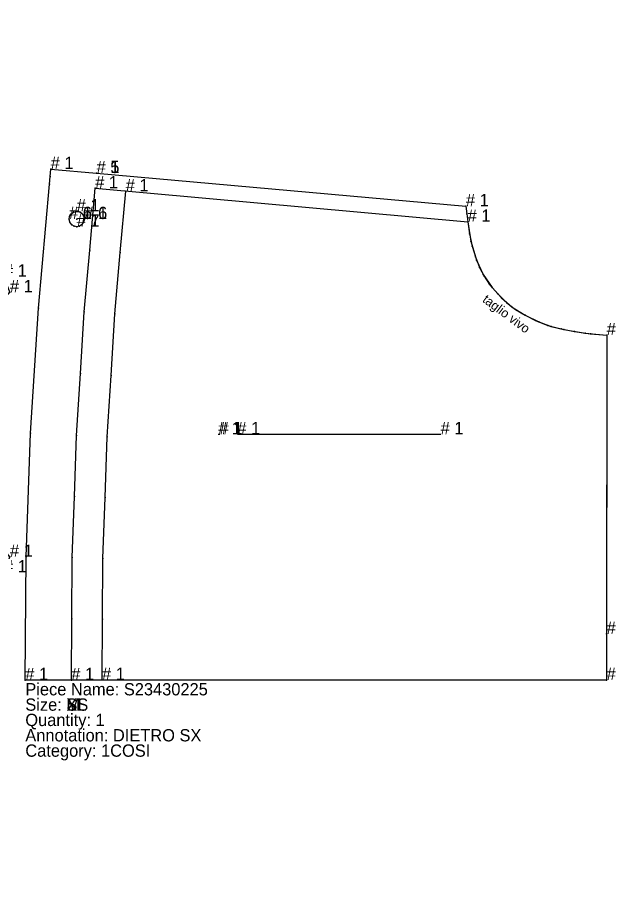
# Model space of a CAD drawing. Extents: x -10 to 8445, y -315 to 270.
# Drawn here: x 233 to 622, y -310 to 265 of the extents above; entities that cross this region are included whole.
import ezdxf

# ---------------------------------------------------------------- set-up
doc = ezdxf.new("R2010")
doc.units = 0

# ---------------------------------------------------------------- blocks, each defined once
blk = doc.blocks.new('SP74009-S_S')
at = {"layer": '1'}
blk.add_lwpolyline([(-30949.3691, 60518.5313), (-30959.2578, 60544.1016), (-30969.1465, 60569.6758), (-30975.1699, 60584.3203), (-30981.5176, 60598.8281), (-30992.4922, 60622.2109), (-30998.6289, 60634.3555), (-31004.9883, 60646.3867), (-31013.4941, 60662.9336), (-31026.498, 60689.4063), (-31034.8691, 60685.543), (-31043.3672, 60681.9844), (-31051.1953, 60679.0586), (-31059.123, 60676.4453), (-31079.2715, 60670.1641), (-31088.4941, 60667.6367), (-31097.7656, 60665.3359), (-31113.75, 60662.4531), (-31129.8477, 60660.3789), (-31153.5176, 60658.3477), (-31177.2324, 60657.1289), (-31177.1992, 60207.4102), (-31153.4688, 60206.2148), (-31129.8281, 60204.1953), (-31113.7031, 60202.1211), (-31097.7461, 60199.2422), (-31088.4492, 60196.9375), (-31079.2539, 60194.4141), (-31059.1035, 60188.1367), (-31051.1465, 60185.5195), (-31043.3457, 60182.5977), (-31034.8145, 60179.0273), (-31026.4551, 60175.1602), (-31013.4746, 60201.6484), (-31004.9707, 60218.1992), (-30998.5996, 60230.2461), (-30992.4766, 60242.375), (-30981.5039, 60265.7578), (-30975.1563, 60280.2656), (-30969.1348, 60294.9102), (-30959.252, 60320.4766), (-30949.3691, 60346.043), (-30951.2949, 60348.2773), (-30952.9629, 60350.6484), (-30955.166, 60354.4141), (-30957.0938, 60358.2852), (-30959.2695, 60363.2813), (-30961.0117, 60368.2148), (-30962.5918, 60373.1523), (-30964.1934, 60385.7461), (-30965.2129, 60398.3477), (-30965.9023, 60415.2891), (-30966.0215, 60432.1914), (-30966.0215, 60432.3477), (-30965.9063, 60449.3281), (-30965.2168, 60466.2383), (-30964.1934, 60478.8984), (-30962.5977, 60491.4336), (-30960.998, 60496.4141), (-30959.2754, 60501.3047), (-30957.1016, 60506.3008), (-30955.1523, 60510.2148), (-30952.9668, 60513.9375), (-30951.2656, 60516.3359)], close=True, dxfattribs=at)
at = {"layer": '13'}
for p in [(-31175.1973, 60462.2891), (-31176.2051, 60432.2852), (-31175.1934, 60402.2813)]:
    blk.add_point(p, dxfattribs=at)
at = {"layer": '14'}
blk.add_lwpolyline([(-30953.3086, 60528.7227), (-30961.2266, 60549.1992), (-30969.1465, 60569.6758), (-30975.1699, 60584.3203), (-30981.5176, 60598.8281), (-30988.7539, 60614.4531), (-30996.3086, 60629.9297), (-31013.4941, 60662.9336), (-31026.4961, 60689.4063), (-31037.668, 60684.2891), (-31049.1348, 60679.8555), (-31069.168, 60673.2148), (-31089.4297, 60667.2969), (-31106.1641, 60663.6563), (-31123.1035, 60661.1211), (-31150.123, 60658.5625), (-31177.2324, 60657.1328), (-31177.2012, 60207.4102), (-31150.1094, 60206), (-31123.084, 60203.4531), (-31106.1543, 60200.9258), (-31089.4102, 60197.2813), (-31069.1602, 60191.3672), (-31049.1152, 60184.7266), (-31037.6504, 60180.293), (-31026.4551, 60175.1563), (-31013.4746, 60201.6484), (-30996.293, 60234.6563), (-30988.748, 60250.1172), (-30981.5039, 60265.7578), (-30975.1621, 60280.2539), (-30969.1348, 60294.9102), (-30961.2227, 60315.3906), (-30953.3086, 60335.8711), (-30958.9082, 60341.8125), (-30963.4219, 60348.6445), (-30968.5508, 60359.5469), (-30972.3887, 60371), (-30974.0918, 60384.3203), (-30975.1953, 60397.7383), (-30975.9277, 60414.9961), (-30976.0527, 60432.293), (-30975.9277, 60449.5664), (-30975.1992, 60466.8477), (-30974.0996, 60480.2344), (-30972.3945, 60493.5859), (-30968.5664, 60505.0078), (-30963.4297, 60515.9414), (-30958.9297, 60522.7617)], close=True, dxfattribs=at)
at = {"layer": '2'}
for p in [(-31026.498, 60689.4063), (-31026.4961, 60689.4063), (-31049.1348, 60679.8555), (-31043.3672, 60681.9844), (-31059.123, 60676.4453), (-31089.4297, 60667.2969), (-31079.2715, 60670.1641), (-31097.7656, 60665.3359), (-31013.4941, 60662.9336), (-31013.4941, 60662.9336), (-31177.2324, 60657.1328), (-31177.2324, 60657.1289), (-31129.8477, 60660.3789), (-31123.1035, 60661.1211), (-31004.9883, 60646.3867), (-30996.3086, 60629.9297), (-30992.4922, 60622.2109), (-30981.5176, 60598.8281), (-30981.5176, 60598.8281), (-30975.1699, 60584.3203), (-30969.1465, 60569.6758), (-30969.1465, 60569.6758), (-30961.2266, 60549.1992), (-30959.2578, 60544.1016), (-30953.3086, 60528.7227), (-30949.3691, 60518.5313), (-30963.4297, 60515.9414), (-30952.9668, 60513.9375), (-30957.1016, 60506.3008), (-30959.2754, 60501.3047), (-30972.3945, 60493.5859), (-30962.5977, 60491.4336), (-30975.1992, 60466.8477), (-30965.2168, 60466.2383), (-31020.748, 60461.9883), (-31020.7461, 60461.9883), (-31050.4434, 60432.2891), (-31050.4434, 60432.2852), (-30991.0527, 60432.2891), (-30991.0527, 60432.2852), (-30976.0527, 60432.293), (-30966.0215, 60432.3477), (-31020.748, 60402.5938), (-31020.7461, 60402.5938), (-30975.1953, 60397.7383), (-30965.2129, 60398.3477), (-30972.3887, 60371), (-30962.5918, 60373.1523), (-30959.2695, 60363.2813), (-30957.0938, 60358.2852), (-30963.4219, 60348.6445), (-30952.9629, 60350.6484), (-30949.3691, 60346.043), (-30953.3086, 60335.8711), (-30959.252, 60320.4766), (-30961.2227, 60315.3906), (-30969.1348, 60294.9102), (-30969.1348, 60294.9102), (-30975.1563, 60280.2656), (-30981.5039, 60265.7578), (-30981.5039, 60265.7578), (-30992.4766, 60242.375), (-30996.293, 60234.6563), (-31004.9707, 60218.1992), (-31177.2012, 60207.4102), (-31177.1992, 60207.4102), (-31129.8281, 60204.1953), (-31123.084, 60203.4531), (-31013.4746, 60201.6484), (-31013.4746, 60201.6484), (-31097.7461, 60199.2422), (-31089.4102, 60197.2813), (-31079.2539, 60194.4141), (-31059.1035, 60188.1367), (-31049.1152, 60184.7266), (-31043.3457, 60182.5977), (-31026.4551, 60175.1602), (-31026.4551, 60175.1563)]:
    blk.add_point(p, dxfattribs=at)
at = {"layer": '3'}
for p in [(-31037.668, 60684.2891), (-31034.8691, 60685.543), (-31051.1953, 60679.0586), (-31069.168, 60673.2148), (-31088.4941, 60667.6367), (-31113.75, 60662.4531), (-31106.1641, 60663.6563), (-31153.5176, 60658.3477), (-31150.123, 60658.5625), (-30998.6289, 60634.3555), (-30988.7539, 60614.4531), (-30975.1699, 60584.3203), (-30958.9297, 60522.7617), (-30951.2656, 60516.3359), (-30955.1523, 60510.2148), (-30968.5664, 60505.0078), (-30960.998, 60496.4141), (-30974.0996, 60480.2344), (-30964.1934, 60478.8984), (-30975.9277, 60449.5664), (-30965.9063, 60449.3281), (-30966.0215, 60432.1914), (-30975.9277, 60414.9961), (-30965.9023, 60415.2891), (-30964.1934, 60385.7461), (-30974.0918, 60384.3203), (-30961.0117, 60368.2148), (-30968.5508, 60359.5469), (-30955.166, 60354.4141), (-30951.2949, 60348.2773), (-30958.9082, 60341.8125), (-30975.1621, 60280.2539), (-30988.748, 60250.1172), (-30998.5996, 60230.2461), (-31153.4688, 60206.2148), (-31150.1094, 60206), (-31113.7031, 60202.1211), (-31106.1543, 60200.9258), (-31088.4492, 60196.9375), (-31069.1602, 60191.3672), (-31051.1465, 60185.5195), (-31037.6504, 60180.293), (-31034.8145, 60179.0273)]:
    blk.add_point(p, dxfattribs=at)
at = {"layer": '4'}
blk.add_point((-30966.0215, 60432.1914, 10), dxfattribs=at)
at = {"layer": '5'}
blk.add_line((-31063.291, 60432.2891), (-31062.291, 60432.2891), dxfattribs=at)
at = {"layer": '7'}
blk.add_line((-31129.5449, 60432.2891), (-30997.0352, 60432.2891), dxfattribs=at)
at = {"layer": '8'}
for points in [[(-31020.7461, 60461.9883), (-31050.4434, 60432.2852)], [(-30991.0527, 60432.2891), (-31020.748, 60461.9883)], [(-31050.4434, 60432.2891), (-31020.748, 60402.5938)], [(-31020.7461, 60402.5938), (-30991.0527, 60432.2852)]]:
    blk.add_lwpolyline(points, dxfattribs=at)
at = {"layer": '1'}
for s, p in [('# 2', (-31026.498, 60689.4063)), ('# 3', (-31177.2324, 60657.1289)), ('# 1', (-30949.3691, 60518.5313)), ('# 1', (-30966.0215, 60432.1914)), ('# 1', (-30949.3691, 60346.043)), ('# 1', (-31177.1992, 60207.4102)), ('# 4', (-31026.4551, 60175.1602)), ('Piece Name: SP74009', (-31177.2227, 60165.168)), ('Size: S', (-31177.2227, 60155.168)), ('Quantity: 1', (-31177.2227, 60145.168)), ('Annotation: SPALLONE DIETRO', (-31177.2227, 60135.168)), ('Category: ', (-31177.2227, 60125.168))]:
    blk.add_text(s, height=8, dxfattribs=at).set_placement(p)
at = {"layer": '14'}
for p in [(-31026.4961, 60689.4063), (-31177.2324, 60657.1328), (-30953.3086, 60528.7227), (-30953.3086, 60335.8711), (-31177.2012, 60207.4102), (-31026.4551, 60175.1563)]:
    blk.add_text('# 1', height=8, dxfattribs=at).set_placement(p)
at = {"layer": '19'}
for rotation, p in [(8.3041, (-31107.7715, 60650.8164)), (-65.9354, (-31014.9238, 60645.2031)), (-87.4279, (-31170.3652, 60602.9766)), (87.4279, (-31170.3516, 60261.5938)), (65.9354, (-31014.9063, 60219.3789)), (-8.3041, (-31107.7539, 60213.7578))]:
    blk.add_text('taglio vivo', height=6, rotation=rotation, dxfattribs=at).set_placement(p)
at = {"layer": '2'}
for s, p in [('# 2', (-31026.498, 60689.4063)), ('# 1', (-31026.4961, 60689.4063)), ('# 3', (-31177.2324, 60657.1289)), ('# 1', (-31177.2324, 60657.1328)), ('# 1', (-30953.3086, 60528.7227)), ('# 1', (-30949.3691, 60518.5313)), ('# 1', (-31020.748, 60461.9883)), ('# 1', (-31020.7461, 60461.9883)), ('# 1', (-31050.4434, 60432.2891)), ('# 1', (-31050.4434, 60432.2852)), ('# 1', (-30991.0527, 60432.2891)), ('# 1', (-30991.0527, 60432.2852)), ('# 1', (-31020.748, 60402.5938)), ('# 1', (-31020.7461, 60402.5938)), ('# 1', (-30949.3691, 60346.043)), ('# 1', (-30953.3086, 60335.8711)), ('# 1', (-31177.2012, 60207.4102)), ('# 1', (-31177.1992, 60207.4102)), ('# 4', (-31026.4551, 60175.1602)), ('# 1', (-31026.4551, 60175.1563))]:
    blk.add_text(s, height=8, dxfattribs=at).set_placement(p)
at = {"layer": '3'}
blk.add_text('# 1', height=8, dxfattribs=at).set_placement((-30966.0215, 60432.1914))
at = {"layer": '4'}
blk.add_text('# 1', height=8, dxfattribs=at).set_placement((-30966.0215, 60432.1914))
at = {"layer": '7'}
for p in [(-31129.5449, 60432.2891), (-30997.0352, 60432.2891)]:
    blk.add_text('# 1', height=8, dxfattribs=at).set_placement(p)
at = {"layer": '8'}
for p in [(-31020.748, 60461.9883), (-31020.7461, 60461.9883), (-31050.4434, 60432.2891), (-31050.4434, 60432.2852), (-30991.0527, 60432.2891), (-30991.0527, 60432.2852), (-31020.748, 60402.5938), (-31020.7461, 60402.5938)]:
    blk.add_text('# 1', height=8, dxfattribs=at).set_placement(p)
blk = doc.blocks.new('S23430225-S_XS')
at = {"layer": '1'}
blk.add_lwpolyline([(-31495.2949, -60101.7578), (-31495.2949, -60101.7578), (-31254.5645, -60123.3633), (-31253.9922, -60128.4297), (-31253.4199, -60133.5), (-31252.3047, -60141.4805), (-31250.5801, -60149.3477), (-31248.4219, -60156.4375), (-31245.6797, -60163.3242), (-31242.7246, -60169.0508), (-31239.0977, -60174.3789), (-31233.8125, -60180.5898), (-31227.9609, -60186.2695), (-31222.2012, -60190.6758), (-31216.0313, -60194.4883), (-31208.707, -60198.1172), (-31201.0918, -60201.0977), (-31192.5059, -60203.3398), (-31183.8008, -60205.0469), (-31173.3418, -60206.4844), (-31162.8164, -60207.3789), (-31162.8516, -60402.2383), (-31162.8574, -60432.2461), (-31541.7441, -60432.2578), (-31541.7402, -60432.1406), (-31541.7363, -60432.0195), (-31541.1133, -60351.8438), (-31538.2969, -60271.293), (-31533.2559, -60189.8906), (-31526.0684, -60109.0664), (-31525.625, -60104.1016), (-31525.1836, -60099.1328)], close=True, dxfattribs=at)
at = {"layer": '13'}
blk.add_point((-31508.2168, -60131.7344), dxfattribs=at)
at = {"layer": '14'}
blk.add_lwpolyline([(-31496.1836, -60111.7227), (-31253.4238, -60133.5), (-31251.3516, -60146.2188), (-31247.6641, -60158.5664), (-31243.3184, -60167.9063), (-31237.5195, -60176.418), (-31231.3652, -60183.1953), (-31224.3652, -60189.1055), (-31216.0332, -60194.4844), (-31207.1055, -60198.8164), (-31199.0547, -60201.7461), (-31190.7324, -60203.8203), (-31176.834, -60206.0508), (-31162.8164, -60207.3789), (-31162.8574, -60432.2461), (-31511.7461, -60432.2539), (-31511.4336, -60392.3672), (-31511.1191, -60352.4805), (-31509.7266, -60312.6094), (-31508.332, -60272.7422), (-31505.8359, -60232.4453), (-31503.3398, -60192.1484), (-31499.7617, -60151.9453)], close=True, dxfattribs=at)
at = {"layer": '2'}
for p in [(-31525.1836, -60099.1328), (-31495.2949, -60101.7578), (-31526.0684, -60109.0664), (-31525.625, -60104.1016), (-31496.1836, -60111.7227), (-31476.2871, -60113.6797), (-31508.2188, -60126.7383), (-31508.2148, -60126.7383), (-31254.5645, -60123.3633), (-31513.2148, -60131.7383), (-31513.2148, -60131.7383), (-31512.0293, -60128.5313), (-31505.0176, -60127.918), (-31503.2148, -60131.7383), (-31503.2148, -60131.7383), (-31253.9922, -60128.4297), (-31511.418, -60135.5469), (-31508.2148, -60136.7383), (-31508.2148, -60136.7383), (-31505.0176, -60135.5469), (-31253.4238, -60133.5), (-31253.4199, -60133.5), (-31250.5801, -60149.3477), (-31499.7617, -60151.9453), (-31479.8418, -60153.6484), (-31247.6641, -60158.5664), (-31245.6797, -60163.3242), (-31239.0977, -60174.3789), (-31237.5195, -60176.418), (-31533.2559, -60189.8906), (-31227.9609, -60186.2695), (-31224.3652, -60189.1055), (-31503.3398, -60192.1484), (-31483.3965, -60193.6172), (-31216.0313, -60194.4883), (-31207.1055, -60198.8164), (-31201.0918, -60201.0977), (-31190.7324, -60203.8203), (-31183.8008, -60205.0469), (-31162.8164, -60207.3789), (-31162.8164, -60207.3789), (-31505.8359, -60232.4453), (-31485.875, -60233.6641), (-31538.2969, -60271.293), (-31508.332, -60272.7422), (-31488.3555, -60273.7109), (-31509.7266, -60312.6094), (-31489.7383, -60313.3281), (-31541.1133, -60351.8438), (-31511.1191, -60352.4805), (-31491.1211, -60352.9453), (-31511.4336, -60392.3672), (-31491.4277, -60392.5859), (-31541.7441, -60432.2578), (-31541.7402, -60432.1406), (-31541.7363, -60432.0195), (-31511.7461, -60432.2539), (-31491.7344, -60432.2266), (-31162.8574, -60432.2461), (-31162.8574, -60432.2461)]:
    blk.add_point(p, dxfattribs=at)
at = {"layer": '3'}
for p in [(-31495.2949, -60101.7578), (-31512.9727, -60130.0078), (-31510.2793, -60127.3008), (-31507.0547, -60126.8359), (-31505.9648, -60127.2383), (-31503.7832, -60129.668), (-31512.6465, -60133.7969), (-31509.9492, -60136.4922), (-31506.4863, -60136.4922), (-31503.7871, -60133.8008), (-31252.3047, -60141.4805), (-31251.3516, -60146.2188), (-31248.4219, -60156.4375), (-31243.3184, -60167.9063), (-31242.7246, -60169.0508), (-31233.8125, -60180.5898), (-31231.3652, -60183.1953), (-31222.2012, -60190.6758), (-31216.0332, -60194.4844), (-31208.707, -60198.1172), (-31199.0547, -60201.7461), (-31192.5059, -60203.3398), (-31176.834, -60206.0508), (-31173.3418, -60206.4844), (-31162.8516, -60402.2383)]:
    blk.add_point(p, dxfattribs=at)
at = {"layer": '4'}
for p in [(-31495.2949, -60101.7578, 10), (-31162.8516, -60402.2383, 10)]:
    blk.add_point(p, dxfattribs=at)
at = {"layer": '5'}
blk.add_line((-31416.0645, -60271.9844), (-31415.0645, -60271.9844), dxfattribs=at)
at = {"layer": '7'}
blk.add_line((-31403.5371, -60271.9922), (-31271.0234, -60271.9922), dxfattribs=at)
at = {"layer": '8'}
for points in [[(-31491.7344, -60432.2266), (-31491.4277, -60392.5859), (-31491.1211, -60352.9453), (-31489.7383, -60313.3281), (-31488.3555, -60273.7109), (-31485.875, -60233.6641), (-31483.3965, -60193.6172), (-31479.8418, -60153.6484), (-31476.2871, -60113.6797)], [(-31513.2148, -60131.7383), (-31512.9727, -60130.0078), (-31512.0293, -60128.5313), (-31510.2793, -60127.3008), (-31508.2188, -60126.7383)], [(-31508.2148, -60126.7383), (-31507.0547, -60126.8359), (-31505.9648, -60127.2383), (-31505.0176, -60127.918), (-31503.7832, -60129.668), (-31503.2148, -60131.7383)], [(-31508.2148, -60136.7383), (-31509.9492, -60136.4922), (-31511.418, -60135.5469), (-31512.6465, -60133.7969), (-31513.2148, -60131.7383)], [(-31503.2148, -60131.7383), (-31503.7871, -60133.8008), (-31505.0176, -60135.5469), (-31506.4863, -60136.4922), (-31508.2148, -60136.7383)]]:
    blk.add_lwpolyline(points, dxfattribs=at)
at = {"layer": '1'}
for s, p in [('Piece Name: S23430225', (-31541.7383, -60442.2539)), ('Size: XS', (-31541.7383, -60452.2539))]:
    blk.add_text(s, height=8, dxfattribs=at).set_placement(p)
at = {"layer": '19'}
blk.add_text('taglio vivo', height=6, rotation=-36.6686, dxfattribs=at).set_placement((-31244.2871, -60185.2852))
blk = doc.blocks.new('S23430225-S_S')
at = {"layer": '1'}
blk.add_lwpolyline([(-31495.2949, -60101.7578), (-31495.293, -60101.7578), (-31254.5645, -60123.3633), (-31253.9922, -60128.4297), (-31253.4199, -60133.5), (-31252.3047, -60141.4805), (-31250.5801, -60149.3477), (-31248.4219, -60156.4375), (-31245.6797, -60163.3242), (-31242.7246, -60169.0508), (-31239.0977, -60174.3789), (-31233.8125, -60180.5898), (-31227.9609, -60186.2695), (-31222.2012, -60190.6758), (-31216.0313, -60194.4883), (-31208.707, -60198.1172), (-31201.0918, -60201.0977), (-31192.5059, -60203.3398), (-31183.8008, -60205.0469), (-31173.3418, -60206.4844), (-31162.8164, -60207.3828), (-31162.8516, -60402.2383), (-31162.8594, -60432.2461), (-31541.7441, -60432.2578), (-31541.7402, -60432.1406), (-31541.7363, -60432.0195), (-31541.1133, -60351.8438), (-31538.2969, -60271.293), (-31533.2559, -60189.8906), (-31526.0684, -60109.0664), (-31525.623, -60104.1016), (-31525.1836, -60099.1328)], close=True, dxfattribs=at)
at = {"layer": '13'}
blk.add_point((-31508.2168, -60131.7344), dxfattribs=at)
at = {"layer": '14'}
blk.add_lwpolyline([(-31496.1836, -60111.7227), (-31253.4238, -60133.5), (-31251.3516, -60146.2188), (-31247.6641, -60158.5664), (-31243.3184, -60167.9063), (-31237.5195, -60176.4141), (-31231.3652, -60183.1953), (-31224.3652, -60189.1055), (-31216.0332, -60194.4844), (-31207.1055, -60198.8164), (-31199.0547, -60201.7461), (-31190.7324, -60203.8203), (-31176.834, -60206.0508), (-31162.8164, -60207.3789), (-31162.8574, -60432.2461), (-31511.7461, -60432.2539), (-31511.4336, -60392.3672), (-31511.1191, -60352.4805), (-31509.7266, -60312.6094), (-31508.332, -60272.7422), (-31505.8359, -60232.4453), (-31503.3398, -60192.1484), (-31499.7617, -60151.9453)], close=True, dxfattribs=at)
at = {"layer": '2'}
for p in [(-31525.1836, -60099.1328), (-31495.2949, -60101.7578), (-31526.0684, -60109.0664), (-31525.623, -60104.1016), (-31496.1836, -60111.7227), (-31476.2871, -60113.6797), (-31508.2188, -60126.7383), (-31508.2148, -60126.7383), (-31254.5645, -60123.3633), (-31513.2148, -60131.7383), (-31513.2148, -60131.7422), (-31512.0293, -60128.5313), (-31505.0176, -60127.9141), (-31503.2148, -60131.7383), (-31503.2148, -60131.7422), (-31253.9922, -60128.4297), (-31511.418, -60135.5469), (-31508.2168, -60136.7383), (-31508.2148, -60136.7383), (-31505.0176, -60135.5469), (-31253.4238, -60133.5), (-31253.4199, -60133.5), (-31250.5801, -60149.3477), (-31499.7617, -60151.9453), (-31479.8418, -60153.6484), (-31247.6641, -60158.5664), (-31245.6797, -60163.3242), (-31239.0977, -60174.3789), (-31237.5195, -60176.4141), (-31533.2559, -60189.8906), (-31227.9609, -60186.2695), (-31224.3652, -60189.1055), (-31503.3398, -60192.1484), (-31483.3965, -60193.6172), (-31216.0313, -60194.4883), (-31207.1055, -60198.8164), (-31201.0918, -60201.0977), (-31190.7324, -60203.8203), (-31183.8008, -60205.0469), (-31162.8164, -60207.3789), (-31162.8164, -60207.3828), (-31505.8359, -60232.4453), (-31485.877, -60233.6641), (-31538.2969, -60271.293), (-31508.332, -60272.7422), (-31488.3555, -60273.7109), (-31509.7266, -60312.6094), (-31489.7383, -60313.3281), (-31541.1133, -60351.8438), (-31511.1191, -60352.4805), (-31491.1211, -60352.9453), (-31511.4336, -60392.3672), (-31491.4277, -60392.5859), (-31541.7441, -60432.2578), (-31541.7402, -60432.1406), (-31541.7363, -60432.0195), (-31511.7461, -60432.2539), (-31491.7344, -60432.2266), (-31162.8594, -60432.2461), (-31162.8574, -60432.2461)]:
    blk.add_point(p, dxfattribs=at)
at = {"layer": '3'}
for p in [(-31495.293, -60101.7578), (-31512.9727, -60130.0078), (-31510.2793, -60127.3008), (-31507.0547, -60126.8359), (-31505.9648, -60127.2383), (-31503.7832, -60129.668), (-31512.6465, -60133.7969), (-31509.9492, -60136.4922), (-31506.4863, -60136.4922), (-31503.7871, -60133.8008), (-31252.3047, -60141.4805), (-31251.3516, -60146.2188), (-31248.4219, -60156.4375), (-31243.3184, -60167.9063), (-31242.7246, -60169.0508), (-31233.8125, -60180.5898), (-31231.3652, -60183.1953), (-31222.2012, -60190.6758), (-31216.0332, -60194.4844), (-31208.707, -60198.1172), (-31199.0547, -60201.7461), (-31192.5059, -60203.3398), (-31176.834, -60206.0508), (-31173.3418, -60206.4844), (-31162.8516, -60402.2383)]:
    blk.add_point(p, dxfattribs=at)
at = {"layer": '4'}
for p in [(-31495.293, -60101.7578, 10), (-31162.8516, -60402.2383, 10)]:
    blk.add_point(p, dxfattribs=at)
at = {"layer": '5'}
blk.add_line((-31416.0645, -60271.9844), (-31415.0645, -60271.9844), dxfattribs=at)
at = {"layer": '7'}
blk.add_line((-31403.5371, -60271.9922), (-31271.0234, -60271.9922), dxfattribs=at)
at = {"layer": '8'}
for points in [[(-31491.7344, -60432.2266), (-31491.4277, -60392.5859), (-31491.1211, -60352.9453), (-31489.7383, -60313.3281), (-31488.3555, -60273.7109), (-31485.877, -60233.6641), (-31483.3965, -60193.6172), (-31479.8418, -60153.6484), (-31476.2871, -60113.6797)], [(-31513.2148, -60131.7383), (-31512.9727, -60130.0078), (-31512.0293, -60128.5313), (-31510.2793, -60127.3008), (-31508.2188, -60126.7383)], [(-31508.2148, -60126.7383), (-31507.0547, -60126.8359), (-31505.9648, -60127.2383), (-31505.0176, -60127.9141), (-31503.7832, -60129.668), (-31503.2148, -60131.7383)], [(-31508.2168, -60136.7383), (-31509.9492, -60136.4922), (-31511.418, -60135.5469), (-31512.6465, -60133.7969), (-31513.2148, -60131.7422)], [(-31503.2148, -60131.7422), (-31503.7871, -60133.8008), (-31505.0176, -60135.5469), (-31506.4863, -60136.4922), (-31508.2148, -60136.7383)]]:
    blk.add_lwpolyline(points, dxfattribs=at)
at = {"layer": '1'}
for s, p in [('# 1', (-31525.1836, -60099.1328)), ('# 1', (-31495.2949, -60101.7578)), ('# 5', (-31495.293, -60101.7578)), ('# 1', (-31254.5645, -60123.3633)), ('# 3', (-31162.8164, -60207.3828)), ('# 1', (-31162.8516, -60402.2383)), ('# 1', (-31541.7441, -60432.2578)), ('# 2', (-31162.8594, -60432.2461)), ('Piece Name: S23430225', (-31541.7383, -60442.2539)), ('Size: S', (-31541.7383, -60452.2539)), ('Quantity: 1', (-31541.7383, -60462.2539)), ('Annotation: DIETRO SX', (-31541.7383, -60472.2539)), ('Category: 1COSI', (-31541.7383, -60482.2539))]:
    blk.add_text(s, height=8, dxfattribs=at).set_placement(p)
at = {"layer": '14'}
for p in [(-31496.1836, -60111.7227), (-31253.4238, -60133.5), (-31162.8164, -60207.3789), (-31511.7461, -60432.2539), (-31162.8574, -60432.2461)]:
    blk.add_text('# 1', height=8, dxfattribs=at).set_placement(p)
at = {"layer": '19'}
blk.add_text('taglio vivo', height=6, rotation=-36.6686, dxfattribs=at).set_placement((-31244.2871, -60185.2852))
at = {"layer": '2'}
for s, p in [('# 1', (-31525.1836, -60099.1328)), ('# 1', (-31495.2949, -60101.7578)), ('# 1', (-31496.1836, -60111.7227)), ('# 1', (-31476.2871, -60113.6797)), ('# 1', (-31508.2188, -60126.7383)), ('# 1', (-31508.2148, -60126.7383)), ('# 1', (-31254.5645, -60123.3633)), ('# 6', (-31513.2148, -60131.7422)), ('# 1', (-31513.2148, -60131.7383)), ('# 6', (-31503.2148, -60131.7422)), ('# 1', (-31503.2148, -60131.7383)), ('# 1', (-31253.4238, -60133.5)), ('# 7', (-31508.2168, -60136.7383)), ('# 1', (-31508.2148, -60136.7383)), ('# 3', (-31162.8164, -60207.3828)), ('# 1', (-31162.8164, -60207.3789)), ('# 1', (-31541.7441, -60432.2578)), ('# 1', (-31511.7461, -60432.2539)), ('# 1', (-31491.7344, -60432.2266)), ('# 2', (-31162.8594, -60432.2461)), ('# 1', (-31162.8574, -60432.2461))]:
    blk.add_text(s, height=8, dxfattribs=at).set_placement(p)
at = {"layer": '3'}
for s, p in [('# 5', (-31495.293, -60101.7578)), ('# 1', (-31162.8516, -60402.2383))]:
    blk.add_text(s, height=8, dxfattribs=at).set_placement(p)
at = {"layer": '4'}
for s, p in [('# 5', (-31495.293, -60101.7578)), ('# 1', (-31162.8516, -60402.2383))]:
    blk.add_text(s, height=8, dxfattribs=at).set_placement(p)
at = {"layer": '5'}
for p in [(-31416.0645, -60271.9844), (-31415.0645, -60271.9844)]:
    blk.add_text('# 1', height=8, dxfattribs=at).set_placement(p)
at = {"layer": '7'}
for p in [(-31403.5371, -60271.9922), (-31271.0234, -60271.9922)]:
    blk.add_text('# 1', height=8, dxfattribs=at).set_placement(p)
at = {"layer": '8'}
for s, p in [('# 1', (-31476.2871, -60113.6797)), ('# 1', (-31508.2188, -60126.7383)), ('# 1', (-31508.2148, -60126.7383)), ('# 6', (-31513.2148, -60131.7422)), ('# 1', (-31513.2148, -60131.7383)), ('# 6', (-31503.2148, -60131.7422)), ('# 1', (-31503.2148, -60131.7383)), ('# 7', (-31508.2168, -60136.7383)), ('# 1', (-31508.2148, -60136.7383)), ('# 1', (-31491.7344, -60432.2266))]:
    blk.add_text(s, height=8, dxfattribs=at).set_placement(p)
blk = doc.blocks.new('S23430225-S_M')
at = {"layer": '1'}
blk.add_lwpolyline([(-31495.2949, -60101.7578), (-31495.2949, -60101.7578), (-31254.5645, -60123.3633), (-31253.9922, -60128.4297), (-31253.4199, -60133.5), (-31252.3047, -60141.4805), (-31250.5801, -60149.3477), (-31248.4219, -60156.4375), (-31245.6797, -60163.3242), (-31242.7246, -60169.0508), (-31239.0977, -60174.3789), (-31233.8125, -60180.5898), (-31227.9609, -60186.2695), (-31222.2012, -60190.6758), (-31216.0313, -60194.4883), (-31208.707, -60198.1172), (-31201.0918, -60201.0977), (-31192.5059, -60203.3398), (-31183.8008, -60205.0469), (-31173.3418, -60206.4844), (-31162.8164, -60207.3789), (-31162.8516, -60402.2383), (-31162.8574, -60432.2461), (-31541.7441, -60432.2578), (-31541.7402, -60432.1406), (-31541.7363, -60432.0195), (-31541.1133, -60351.8438), (-31538.2969, -60271.293), (-31533.2559, -60189.8906), (-31526.0684, -60109.0664), (-31525.625, -60104.1016), (-31525.1836, -60099.1328)], close=True, dxfattribs=at)
at = {"layer": '13'}
blk.add_point((-31508.2168, -60131.7344), dxfattribs=at)
at = {"layer": '14'}
blk.add_lwpolyline([(-31496.1836, -60111.7227), (-31253.4238, -60133.5), (-31251.3516, -60146.2188), (-31247.6641, -60158.5664), (-31243.3184, -60167.9063), (-31237.5195, -60176.418), (-31231.3652, -60183.1953), (-31224.3652, -60189.1055), (-31216.0332, -60194.4844), (-31207.1055, -60198.8164), (-31199.0547, -60201.7461), (-31190.7324, -60203.8203), (-31176.834, -60206.0508), (-31162.8164, -60207.3789), (-31162.8574, -60432.2461), (-31511.7461, -60432.2539), (-31511.4336, -60392.3672), (-31511.1191, -60352.4805), (-31509.7266, -60312.6094), (-31508.332, -60272.7422), (-31505.8359, -60232.4453), (-31503.3398, -60192.1484), (-31499.7617, -60151.9453)], close=True, dxfattribs=at)
at = {"layer": '2'}
for p in [(-31525.1836, -60099.1328), (-31495.2949, -60101.7578), (-31526.0684, -60109.0664), (-31525.625, -60104.1016), (-31496.1836, -60111.7227), (-31476.2871, -60113.6797), (-31508.2188, -60126.7383), (-31508.2148, -60126.7383), (-31254.5645, -60123.3633), (-31513.2148, -60131.7383), (-31513.2148, -60131.7383), (-31512.0293, -60128.5313), (-31505.0176, -60127.918), (-31503.2148, -60131.7383), (-31503.2148, -60131.7383), (-31253.9922, -60128.4297), (-31511.418, -60135.5469), (-31508.2148, -60136.7383), (-31508.2148, -60136.7383), (-31505.0176, -60135.5469), (-31253.4238, -60133.5), (-31253.4199, -60133.5), (-31250.5801, -60149.3477), (-31499.7617, -60151.9453), (-31479.8418, -60153.6484), (-31247.6641, -60158.5664), (-31245.6797, -60163.3242), (-31239.0977, -60174.3789), (-31237.5195, -60176.418), (-31533.2559, -60189.8906), (-31227.9609, -60186.2695), (-31224.3652, -60189.1055), (-31503.3398, -60192.1484), (-31483.3965, -60193.6172), (-31216.0313, -60194.4883), (-31207.1055, -60198.8164), (-31201.0918, -60201.0977), (-31190.7324, -60203.8203), (-31183.8008, -60205.0469), (-31162.8164, -60207.3789), (-31162.8164, -60207.3789), (-31505.8359, -60232.4453), (-31485.875, -60233.6641), (-31538.2969, -60271.293), (-31508.332, -60272.7422), (-31488.3555, -60273.7109), (-31509.7266, -60312.6094), (-31489.7383, -60313.3281), (-31541.1133, -60351.8438), (-31511.1191, -60352.4805), (-31491.1211, -60352.9453), (-31511.4336, -60392.3672), (-31491.4277, -60392.5859), (-31541.7441, -60432.2578), (-31541.7402, -60432.1406), (-31541.7363, -60432.0195), (-31511.7461, -60432.2539), (-31491.7344, -60432.2266), (-31162.8574, -60432.2461), (-31162.8574, -60432.2461)]:
    blk.add_point(p, dxfattribs=at)
at = {"layer": '3'}
for p in [(-31495.2949, -60101.7578), (-31512.9727, -60130.0078), (-31510.2793, -60127.3008), (-31507.0547, -60126.8359), (-31505.9648, -60127.2383), (-31503.7832, -60129.668), (-31512.6465, -60133.7969), (-31509.9492, -60136.4922), (-31506.4863, -60136.4922), (-31503.7871, -60133.8008), (-31252.3047, -60141.4805), (-31251.3516, -60146.2188), (-31248.4219, -60156.4375), (-31243.3184, -60167.9063), (-31242.7246, -60169.0508), (-31233.8125, -60180.5898), (-31231.3652, -60183.1953), (-31222.2012, -60190.6758), (-31216.0332, -60194.4844), (-31208.707, -60198.1172), (-31199.0547, -60201.7461), (-31192.5059, -60203.3398), (-31176.834, -60206.0508), (-31173.3418, -60206.4844), (-31162.8516, -60402.2383)]:
    blk.add_point(p, dxfattribs=at)
at = {"layer": '4'}
for p in [(-31495.2949, -60101.7578, 10), (-31162.8516, -60402.2383, 10)]:
    blk.add_point(p, dxfattribs=at)
at = {"layer": '5'}
blk.add_line((-31416.0645, -60271.9844), (-31415.0645, -60271.9844), dxfattribs=at)
at = {"layer": '7'}
blk.add_line((-31403.5371, -60271.9922), (-31271.0234, -60271.9922), dxfattribs=at)
at = {"layer": '8'}
for points in [[(-31491.7344, -60432.2266), (-31491.4277, -60392.5859), (-31491.1211, -60352.9453), (-31489.7383, -60313.3281), (-31488.3555, -60273.7109), (-31485.875, -60233.6641), (-31483.3965, -60193.6172), (-31479.8418, -60153.6484), (-31476.2871, -60113.6797)], [(-31513.2148, -60131.7383), (-31512.9727, -60130.0078), (-31512.0293, -60128.5313), (-31510.2793, -60127.3008), (-31508.2188, -60126.7383)], [(-31508.2148, -60126.7383), (-31507.0547, -60126.8359), (-31505.9648, -60127.2383), (-31505.0176, -60127.918), (-31503.7832, -60129.668), (-31503.2148, -60131.7383)], [(-31508.2148, -60136.7383), (-31509.9492, -60136.4922), (-31511.418, -60135.5469), (-31512.6465, -60133.7969), (-31513.2148, -60131.7383)], [(-31503.2148, -60131.7383), (-31503.7871, -60133.8008), (-31505.0176, -60135.5469), (-31506.4863, -60136.4922), (-31508.2148, -60136.7383)]]:
    blk.add_lwpolyline(points, dxfattribs=at)
at = {"layer": '1'}
for s, p in [('Piece Name: S23430225', (-31541.7383, -60442.2539)), ('Size: M', (-31541.7383, -60452.2539))]:
    blk.add_text(s, height=8, dxfattribs=at).set_placement(p)
at = {"layer": '19'}
blk.add_text('taglio vivo', height=6, rotation=-36.6686, dxfattribs=at).set_placement((-31244.2871, -60185.2852))
blk = doc.blocks.new('S23430225-S_L')
at = {"layer": '1'}
blk.add_lwpolyline([(-31495.2949, -60101.7578), (-31495.2949, -60101.7578), (-31254.5645, -60123.3633), (-31253.9922, -60128.4297), (-31253.4199, -60133.5), (-31252.3047, -60141.4805), (-31250.5801, -60149.3477), (-31248.4219, -60156.4375), (-31245.6797, -60163.3242), (-31242.7246, -60169.0508), (-31239.0977, -60174.3789), (-31233.8125, -60180.5898), (-31227.9609, -60186.2695), (-31222.2012, -60190.6758), (-31216.0313, -60194.4883), (-31208.707, -60198.1172), (-31201.0918, -60201.0977), (-31192.5059, -60203.3398), (-31183.8008, -60205.0469), (-31173.3418, -60206.4844), (-31162.8164, -60207.3789), (-31162.8516, -60402.2383), (-31162.8574, -60432.2461), (-31541.7441, -60432.2578), (-31541.7402, -60432.1406), (-31541.7363, -60432.0195), (-31541.1133, -60351.8438), (-31538.2969, -60271.293), (-31533.2559, -60189.8906), (-31526.0684, -60109.0664), (-31525.625, -60104.1016), (-31525.1836, -60099.1328)], close=True, dxfattribs=at)
at = {"layer": '13'}
blk.add_point((-31508.2168, -60131.7344), dxfattribs=at)
at = {"layer": '14'}
blk.add_lwpolyline([(-31496.1836, -60111.7227), (-31253.4238, -60133.5), (-31251.3516, -60146.2188), (-31247.6641, -60158.5664), (-31243.3184, -60167.9063), (-31237.5195, -60176.418), (-31231.3652, -60183.1953), (-31224.3652, -60189.1055), (-31216.0332, -60194.4844), (-31207.1055, -60198.8164), (-31199.0547, -60201.7461), (-31190.7324, -60203.8203), (-31176.834, -60206.0508), (-31162.8164, -60207.3789), (-31162.8574, -60432.2461), (-31511.7461, -60432.2539), (-31511.4336, -60392.3672), (-31511.1191, -60352.4805), (-31509.7266, -60312.6094), (-31508.332, -60272.7422), (-31505.8359, -60232.4453), (-31503.3398, -60192.1484), (-31499.7617, -60151.9453)], close=True, dxfattribs=at)
at = {"layer": '2'}
for p in [(-31525.1836, -60099.1328), (-31495.2949, -60101.7578), (-31526.0684, -60109.0664), (-31525.625, -60104.1016), (-31496.1836, -60111.7227), (-31476.2871, -60113.6797), (-31508.2188, -60126.7383), (-31508.2148, -60126.7383), (-31254.5645, -60123.3633), (-31513.2148, -60131.7383), (-31513.2148, -60131.7383), (-31512.0293, -60128.5313), (-31505.0176, -60127.918), (-31503.2148, -60131.7383), (-31503.2148, -60131.7383), (-31253.9922, -60128.4297), (-31511.418, -60135.5469), (-31508.2148, -60136.7383), (-31508.2148, -60136.7383), (-31505.0176, -60135.5469), (-31253.4238, -60133.5), (-31253.4199, -60133.5), (-31250.5801, -60149.3477), (-31499.7617, -60151.9453), (-31479.8418, -60153.6484), (-31247.6641, -60158.5664), (-31245.6797, -60163.3242), (-31239.0977, -60174.3789), (-31237.5195, -60176.418), (-31533.2559, -60189.8906), (-31227.9609, -60186.2695), (-31224.3652, -60189.1055), (-31503.3398, -60192.1484), (-31483.3965, -60193.6172), (-31216.0313, -60194.4883), (-31207.1055, -60198.8164), (-31201.0918, -60201.0977), (-31190.7324, -60203.8203), (-31183.8008, -60205.0469), (-31162.8164, -60207.3789), (-31162.8164, -60207.3789), (-31505.8359, -60232.4453), (-31485.875, -60233.6641), (-31538.2969, -60271.293), (-31508.332, -60272.7422), (-31488.3555, -60273.7109), (-31509.7266, -60312.6094), (-31489.7383, -60313.3281), (-31541.1133, -60351.8438), (-31511.1191, -60352.4805), (-31491.1211, -60352.9453), (-31511.4336, -60392.3672), (-31491.4277, -60392.5859), (-31541.7441, -60432.2578), (-31541.7402, -60432.1406), (-31541.7363, -60432.0195), (-31511.7461, -60432.2539), (-31491.7344, -60432.2266), (-31162.8574, -60432.2461), (-31162.8574, -60432.2461)]:
    blk.add_point(p, dxfattribs=at)
at = {"layer": '3'}
for p in [(-31495.2949, -60101.7578), (-31512.9727, -60130.0078), (-31510.2793, -60127.3008), (-31507.0547, -60126.8359), (-31505.9648, -60127.2383), (-31503.7832, -60129.668), (-31512.6465, -60133.7969), (-31509.9492, -60136.4922), (-31506.4863, -60136.4922), (-31503.7871, -60133.8008), (-31252.3047, -60141.4805), (-31251.3516, -60146.2188), (-31248.4219, -60156.4375), (-31243.3184, -60167.9063), (-31242.7246, -60169.0508), (-31233.8125, -60180.5898), (-31231.3652, -60183.1953), (-31222.2012, -60190.6758), (-31216.0332, -60194.4844), (-31208.707, -60198.1172), (-31199.0547, -60201.7461), (-31192.5059, -60203.3398), (-31176.834, -60206.0508), (-31173.3418, -60206.4844), (-31162.8516, -60402.2383)]:
    blk.add_point(p, dxfattribs=at)
at = {"layer": '4'}
for p in [(-31495.2949, -60101.7578, 10), (-31162.8516, -60402.2383, 10)]:
    blk.add_point(p, dxfattribs=at)
at = {"layer": '5'}
blk.add_line((-31416.0645, -60271.9844), (-31415.0645, -60271.9844), dxfattribs=at)
at = {"layer": '7'}
blk.add_line((-31403.5371, -60271.9922), (-31271.0234, -60271.9922), dxfattribs=at)
at = {"layer": '8'}
for points in [[(-31491.7344, -60432.2266), (-31491.4277, -60392.5859), (-31491.1211, -60352.9453), (-31489.7383, -60313.3281), (-31488.3555, -60273.7109), (-31485.875, -60233.6641), (-31483.3965, -60193.6172), (-31479.8418, -60153.6484), (-31476.2871, -60113.6797)], [(-31513.2148, -60131.7383), (-31512.9727, -60130.0078), (-31512.0293, -60128.5313), (-31510.2793, -60127.3008), (-31508.2188, -60126.7383)], [(-31508.2148, -60126.7383), (-31507.0547, -60126.8359), (-31505.9648, -60127.2383), (-31505.0176, -60127.918), (-31503.7832, -60129.668), (-31503.2148, -60131.7383)], [(-31508.2148, -60136.7383), (-31509.9492, -60136.4922), (-31511.418, -60135.5469), (-31512.6465, -60133.7969), (-31513.2148, -60131.7383)], [(-31503.2148, -60131.7383), (-31503.7871, -60133.8008), (-31505.0176, -60135.5469), (-31506.4863, -60136.4922), (-31508.2148, -60136.7383)]]:
    blk.add_lwpolyline(points, dxfattribs=at)
at = {"layer": '1'}
for s, p in [('Piece Name: S23430225', (-31541.7383, -60442.2539)), ('Size: L', (-31541.7383, -60452.2539))]:
    blk.add_text(s, height=8, dxfattribs=at).set_placement(p)
at = {"layer": '19'}
blk.add_text('taglio vivo', height=6, rotation=-36.6686, dxfattribs=at).set_placement((-31244.2871, -60185.2852))
blk = doc.blocks.new('S23430225-S_XL')
at = {"layer": '1'}
blk.add_lwpolyline([(-31495.2949, -60101.7578), (-31495.2949, -60101.7578), (-31254.5645, -60123.3633), (-31253.9922, -60128.4297), (-31253.4199, -60133.5), (-31252.3047, -60141.4805), (-31250.5801, -60149.3477), (-31248.4219, -60156.4375), (-31245.6797, -60163.3242), (-31242.7246, -60169.0508), (-31239.0977, -60174.3789), (-31233.8125, -60180.5898), (-31227.9609, -60186.2695), (-31222.2012, -60190.6758), (-31216.0313, -60194.4883), (-31208.707, -60198.1172), (-31201.0918, -60201.0977), (-31192.5059, -60203.3398), (-31183.8008, -60205.0469), (-31173.3418, -60206.4844), (-31162.8164, -60207.3789), (-31162.8516, -60402.2383), (-31162.8574, -60432.2461), (-31541.7441, -60432.2578), (-31541.7402, -60432.1406), (-31541.7363, -60432.0195), (-31541.1133, -60351.8438), (-31538.2969, -60271.293), (-31533.2559, -60189.8906), (-31526.0684, -60109.0664), (-31525.625, -60104.1016), (-31525.1836, -60099.1328)], close=True, dxfattribs=at)
at = {"layer": '13'}
blk.add_point((-31508.2168, -60131.7344), dxfattribs=at)
at = {"layer": '14'}
blk.add_lwpolyline([(-31496.1836, -60111.7227), (-31253.4238, -60133.5), (-31251.3516, -60146.2188), (-31247.6641, -60158.5664), (-31243.3184, -60167.9063), (-31237.5195, -60176.418), (-31231.3652, -60183.1953), (-31224.3652, -60189.1055), (-31216.0332, -60194.4844), (-31207.1055, -60198.8164), (-31199.0547, -60201.7461), (-31190.7324, -60203.8203), (-31176.834, -60206.0508), (-31162.8164, -60207.3789), (-31162.8574, -60432.2461), (-31511.7461, -60432.2539), (-31511.4336, -60392.3672), (-31511.1191, -60352.4805), (-31509.7266, -60312.6094), (-31508.332, -60272.7422), (-31505.8359, -60232.4453), (-31503.3398, -60192.1484), (-31499.7617, -60151.9453)], close=True, dxfattribs=at)
at = {"layer": '2'}
for p in [(-31525.1836, -60099.1328), (-31495.2949, -60101.7578), (-31526.0684, -60109.0664), (-31525.625, -60104.1016), (-31496.1836, -60111.7227), (-31476.2871, -60113.6797), (-31508.2188, -60126.7383), (-31508.2148, -60126.7383), (-31254.5645, -60123.3633), (-31513.2148, -60131.7383), (-31513.2148, -60131.7383), (-31512.0293, -60128.5313), (-31505.0176, -60127.918), (-31503.2148, -60131.7383), (-31503.2148, -60131.7383), (-31253.9922, -60128.4297), (-31511.418, -60135.5469), (-31508.2148, -60136.7383), (-31508.2148, -60136.7383), (-31505.0176, -60135.5469), (-31253.4238, -60133.5), (-31253.4199, -60133.5), (-31250.5801, -60149.3477), (-31499.7617, -60151.9453), (-31479.8418, -60153.6484), (-31247.6641, -60158.5664), (-31245.6797, -60163.3242), (-31239.0977, -60174.3789), (-31237.5195, -60176.418), (-31533.2559, -60189.8906), (-31227.9609, -60186.2695), (-31224.3652, -60189.1055), (-31503.3398, -60192.1484), (-31483.3965, -60193.6172), (-31216.0313, -60194.4883), (-31207.1055, -60198.8164), (-31201.0918, -60201.0977), (-31190.7324, -60203.8203), (-31183.8008, -60205.0469), (-31162.8164, -60207.3789), (-31162.8164, -60207.3789), (-31505.8359, -60232.4453), (-31485.875, -60233.6641), (-31538.2969, -60271.293), (-31508.332, -60272.7422), (-31488.3555, -60273.7109), (-31509.7266, -60312.6094), (-31489.7383, -60313.3281), (-31541.1133, -60351.8438), (-31511.1191, -60352.4805), (-31491.1211, -60352.9453), (-31511.4336, -60392.3672), (-31491.4277, -60392.5859), (-31541.7441, -60432.2578), (-31541.7402, -60432.1406), (-31541.7363, -60432.0195), (-31511.7461, -60432.2539), (-31491.7344, -60432.2266), (-31162.8574, -60432.2461), (-31162.8574, -60432.2461)]:
    blk.add_point(p, dxfattribs=at)
at = {"layer": '3'}
for p in [(-31495.2949, -60101.7578), (-31512.9727, -60130.0078), (-31510.2793, -60127.3008), (-31507.0547, -60126.8359), (-31505.9648, -60127.2383), (-31503.7832, -60129.668), (-31512.6465, -60133.7969), (-31509.9492, -60136.4922), (-31506.4863, -60136.4922), (-31503.7871, -60133.8008), (-31252.3047, -60141.4805), (-31251.3516, -60146.2188), (-31248.4219, -60156.4375), (-31243.3184, -60167.9063), (-31242.7246, -60169.0508), (-31233.8125, -60180.5898), (-31231.3652, -60183.1953), (-31222.2012, -60190.6758), (-31216.0332, -60194.4844), (-31208.707, -60198.1172), (-31199.0547, -60201.7461), (-31192.5059, -60203.3398), (-31176.834, -60206.0508), (-31173.3418, -60206.4844), (-31162.8516, -60402.2383)]:
    blk.add_point(p, dxfattribs=at)
at = {"layer": '4'}
for p in [(-31495.2949, -60101.7578, 10), (-31162.8516, -60402.2383, 10)]:
    blk.add_point(p, dxfattribs=at)
at = {"layer": '5'}
blk.add_line((-31416.0645, -60271.9844), (-31415.0645, -60271.9844), dxfattribs=at)
at = {"layer": '7'}
blk.add_line((-31403.5371, -60271.9922), (-31271.0234, -60271.9922), dxfattribs=at)
at = {"layer": '8'}
for points in [[(-31491.7344, -60432.2266), (-31491.4277, -60392.5859), (-31491.1211, -60352.9453), (-31489.7383, -60313.3281), (-31488.3555, -60273.7109), (-31485.875, -60233.6641), (-31483.3965, -60193.6172), (-31479.8418, -60153.6484), (-31476.2871, -60113.6797)], [(-31513.2148, -60131.7383), (-31512.9727, -60130.0078), (-31512.0293, -60128.5313), (-31510.2793, -60127.3008), (-31508.2188, -60126.7383)], [(-31508.2148, -60126.7383), (-31507.0547, -60126.8359), (-31505.9648, -60127.2383), (-31505.0176, -60127.918), (-31503.7832, -60129.668), (-31503.2148, -60131.7383)], [(-31508.2148, -60136.7383), (-31509.9492, -60136.4922), (-31511.418, -60135.5469), (-31512.6465, -60133.7969), (-31513.2148, -60131.7383)], [(-31503.2148, -60131.7383), (-31503.7871, -60133.8008), (-31505.0176, -60135.5469), (-31506.4863, -60136.4922), (-31508.2148, -60136.7383)]]:
    blk.add_lwpolyline(points, dxfattribs=at)
at = {"layer": '1'}
for s, p in [('Piece Name: S23430225', (-31541.7383, -60442.2539)), ('Size: XL', (-31541.7383, -60452.2539))]:
    blk.add_text(s, height=8, dxfattribs=at).set_placement(p)
at = {"layer": '19'}
blk.add_text('taglio vivo', height=6, rotation=-36.6686, dxfattribs=at).set_placement((-31244.2871, -60185.2852))

msp = doc.modelspace()

# ---------------------------------------------------------------- block references
at = {"layer": '1'}
for name, p in [('SP74009-S_S', (31177.2227, -60432.2891)), ('S23430225-S_S', (31779.6016, 60265.6914)), ('S23430225-S_XS', (31779.6016, 60265.6914)), ('S23430225-S_M', (31779.6016, 60265.6914)), ('S23430225-S_L', (31779.6016, 60265.6914)), ('S23430225-S_XL', (31779.6016, 60265.6914))]:
    msp.add_blockref(name, p, dxfattribs=at)

doc.saveas('drawing.dxf')
